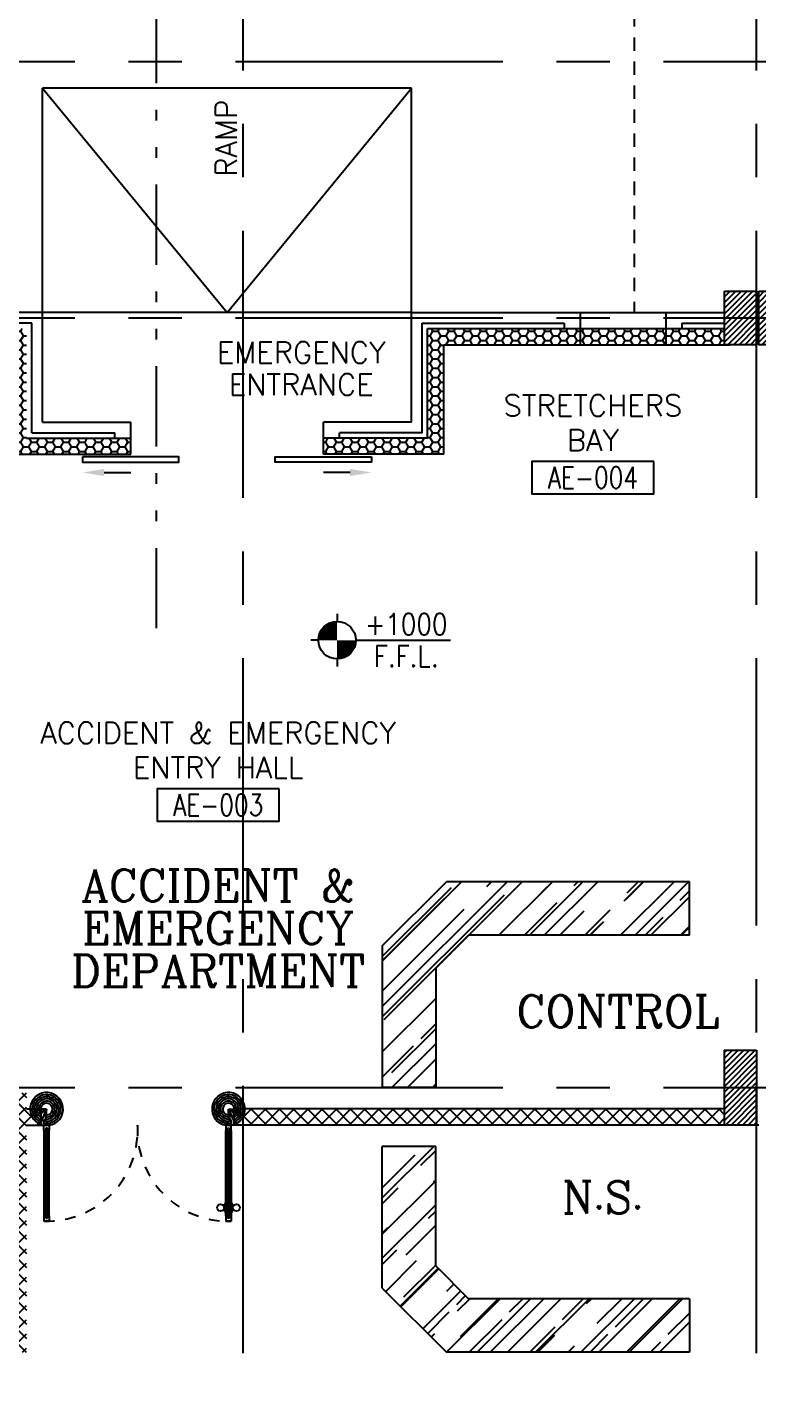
# Model space of a CAD drawing. Extents: x 417819.9 to 417911.9, y 43448 to 43539.2.
# Drawn here: x 417866.66 to 417873.49, y 43515.65 to 43528.41 of the extents above; entities that cross this region are included whole.
import ezdxf
from ezdxf.enums import TextEntityAlignment as Align

# ---------------------------------------------------------------- set-up
doc = ezdxf.new("R2010")
doc.units = 0
doc.header["$MEASUREMENT"] = 0
doc.header["$PDMODE"] = 3
doc.header["$PDSIZE"] = 0.1
for name, pattern in [('2DASHES', [1.7, 0.75, -0.25, 0.1, -0.25, 0.1, -0.25]), ('CENTERX2', [4, 2.5, -0.5, 0.5, -0.5]), ('HIDDEN', [0.375, 0.25, -0.125]), ('HIDDEN2', [0.1875, 0.125, -0.0625])]:
    doc.linetypes.add(name, pattern=pattern)
doc.layers.get('0').update_dxf_attribs({"linetype": 'CONTINUOUS'})
doc.layers.get('DEFPOINTS').update_dxf_attribs({"linetype": 'CONTINUOUS'})
for name, color, linetype in [('AX-DIM', 4, 'CONTINUOUS'), ('AXES', 11, 'CENTERX2'), ('COL', 2, 'CONTINUOUS'), ('COUNTER', 5, 'CONTINUOUS'), ('DOOR', 4, 'CONTINUOUS'), ('HAT', 8, 'CONTINUOUS'), ('Hatch', 11, 'CONTINUOUS'), ('HIDDEN', 9, 'HIDDEN2'), ('IND-ES-L', 6, '2DASHES'), ('INSUL', 7, 'CONTINUOUS'), ('LEV-PL', 4, 'CONTINUOUS'), ('PART', 9, 'CONTINUOUS'), ('RM-BOX', 2, 'CONTINUOUS'), ('RM-NAME', 2, 'CONTINUOUS'), ('RM-NO', 2, 'CONTINUOUS'), ('SHAFT', 7, 'CONTINUOUS'), ('SLOPE', 8, 'CONTINUOUS'), ('STR', 5, 'CONTINUOUS'), ('WALL', 2, 'CONTINUOUS'), ('WallType', 11, 'CONTINUOUS'), ('WallType2', 3, 'CONTINUOUS'), ('WIN', 7, 'CONTINUOUS')]:
    doc.layers.add(name, color=color, linetype=linetype)
doc.styles.add('ROMANC', font='romanc', dxfattribs={"height": 0.1})
doc.styles.add('ROMANS', font='ROMANS.shx', dxfattribs={"width": 0.6})
doc.styles.add('S', font='ROMANS.SHX')
doc.dimstyles.new('STANDARD in', dxfattribs={"dimtxt": 0.2, "dimasz": 0.1, "dimexe": 0.07, "dimexo": 0.05, "dimgap": 0.1, "dimtad": 1, "dimdec": 0, "dimlfac": 1000, "dimzin": 0, "dimdsep": 46, "dimtxsty": 'ROMANS', "dimblk": 'ARCHTICK', "dimcen": 0.05, "dimdle": 0.05, "dimclrd": 4, "dimclre": 4, "dimclrt": 2, "dimadec": 0, "dimazin": 0, "dimtfac": 1, "dimtdec": 0, "dimtmove": 2, "dimatfit": 3, "dimfxl": 0, "dimtolj": 1, "dimtzin": 0, "dimarcsym": 0})
pattern_1 = [(45, (0, 0), (-0.066291260736, 0.066291260736), []), (135, (0, 0), (-0.066291260736, -0.066291260736), [])]
pattern_2 = [(0, (0, 0), (0.075, 0.04330127), [0.05, -0.1]), (120, (0, 0), (-0.074999999836, 0.043301270284), [0.05, -0.1]), (60, (0, 0), (1.64e-10, 0.086602540284), [-0.1, 0.05])]

# ---------------------------------------------------------------- blocks, each defined once
blk = doc.blocks.new('RM1')
at = {"layer": 'RM-BOX'}
blk.add_lwpolyline([(570, -200), (-570, -200), (-570, -500), (570, -500)], close=True, dxfattribs=at)
at = {"layer": 'RM-NAME', "style": 'ROMANS'}
for tag, p in [('ROOMNAME1', (0, 324)), ('ROOMNAME2', (0, 0))]:
    blk.add_attdef(tag, text='', height=200, dxfattribs=at).set_placement(p, align=Align.MIDDLE)
at = {"layer": 'RM-NO', "style": 'ROMANS', "width": 0.8}
blk.add_attdef('ROOMNO', text='', height=200, dxfattribs=at).set_placement((0, -350), align=Align.MIDDLE)
blk = doc.blocks.new('_ARCHTICK')
at = {"color": 0, "linetype": 'ByBlock', "const_width": 0.15}
blk.add_lwpolyline([(-0.5, -0.5), (0.5, 0.5)], dxfattribs=at)
blk = doc.blocks.new('*D477')
at = {"layer": 'AX-DIM', "color": 4, "lineweight": -2}
for p, q in [((417831.157, 43537.937), (417906.573, 43537.937)), ((417831.207, 43525.809), (417831.207, 43538.007)), ((417906.523, 43536.567), (417906.523, 43538.007))]:
    blk.add_line(p, q, dxfattribs=at)
at = {"layer": 'DEFPOINTS', "color": 0}
for p in [(417906.523, 43537.937), (417906.523, 43536.517), (417831.207, 43525.759)]:
    blk.add_point(p, dxfattribs=at)
at = {"layer": 'AX-DIM', "color": 4, "lineweight": -2, "xscale": 0.1, "yscale": 0.1, "zscale": 0.1, "rotation": 180}
blk.add_blockref('_ARCHTICK', (417831.207, 43537.937), dxfattribs=at)
at = {"layer": 'AX-DIM', "color": 4, "lineweight": -2, "xscale": 0.1, "yscale": 0.1, "zscale": 0.1}
blk.add_blockref('_ARCHTICK', (417906.523, 43537.937), dxfattribs=at)
at = {"layer": 'AX-DIM', "color": 2, "insert": (417869.829, 43538.16), "char_height": 0.2, "attachment_point": 5, "style": 'ROMANS'}
blk.add_mtext('\\A1;75316', dxfattribs=at)
blk = doc.blocks.new('LEV1')
at = {"layer": 'LEV-PL'}
for p, q in [((0, 245), (0, 175)), ((-175, 0), (-245, 0)), ((175, 0), (1061, 0)), ((0, -175), (0, -245))]:
    blk.add_line(p, q, dxfattribs=at)
at = {"layer": 'LEV-PL', "const_width": 175}
for points in [[(-88, 0, -0.414214), (0, 88, -1)], [(88, 0, -0.414214), (0, -88, -1)]]:
    blk.add_lwpolyline(points, format="xyb", dxfattribs=at)
at = {"layer": 'LEV-PL'}
blk.add_circle((0, 0), 175, dxfattribs=at)
at = {"layer": 'LEV-PL', "color": 4, "style": 'S', "width": 0.85}
for tag, p in [('+0000', (646, 50)), ('F.F.L.', (646, -250))]:
    blk.add_attdef(tag, text='', height=200, dxfattribs=at).set_placement(p, align=Align.CENTER)
blk = doc.blocks.new('C-300')
at = {"layer": 'HAT', "linetype": 'ByBlock', "ltscale": 0.3}
h = blk.add_hatch(dxfattribs=at)
h.set_pattern_fill('ANSI31', color=8, scale=300, style=0)
h.set_pattern_definition([(45, (-258496.182, -82361.005), (-26.5165043, 26.5165043), [])])
h.paths.add_polyline_path([(300, 500), (0, 500), (0, 250), (300, 250)])
h.paths.add_polyline_path([(300, 250), (0, 250), (0, 0), (300, 0)])
at = {"layer": 'COL'}
blk.add_lwpolyline([(0, 500), (300, 500), (300, 0), (0, 0)], close=True, dxfattribs=at)
blk = doc.blocks.new('C-300A')
at = {"layer": 'SHAFT', "color": 6, "linetype": 'ByBlock', "ltscale": 0.3}
for p in [(-300, 0), (20, 0)]:
    blk.add_blockref('C-300', p, dxfattribs=at)
blk = doc.blocks.new('A$C272A55A0')
at = {"layer": 'DOOR', "color": 0, "linetype": 'ByBlock'}
for p, q in [((0, 900), (0, 1050)), ((50, 1050), (0, 1050)), ((50, 950), (50, 1050)), ((1750, 950), (1750, 1050)), ((1750, 1050), (1800, 1050)), ((1800, 1050), (1800, 900)), ((0, 900), (25, 900)), ((25, 950), (50, 950)), ((25, 900), (25, 950)), ((75, 900), (25, 900)), ((25, 850), (25, 900)), ((75, 900), (75, 850)), ((1725, 900), (1775, 900)), ((1725, 900), (1725, 850)), ((1775, 950), (1750, 950)), ((1775, 900), (1775, 950)), ((1800, 900), (1775, 900)), ((1775, 850), (1775, 900)), ((42, 850), (25, 850)), ((58, 870), (42, 870)), ((42, 870), (42, 850)), ((58, 850), (58, 870)), ((75, 850), (58, 850)), ((1725, 850), (1742, 850)), ((1742, 870), (1758, 870)), ((1742, 850), (1742, 870)), ((1758, 870), (1758, 850)), ((1758, 850), (1775, 850)), ((1718, 160), (1709, 160)), ((1709, 95), (1709, 160)), ((1725, 173), (1718, 173)), ((1718, 173), (1718, 83)), ((1718, 95), (1718, 160)), ((1775, 173), (1782, 173)), ((1782, 173), (1782, 83)), ((1782, 160), (1791, 160)), ((1782, 95), (1782, 160)), ((1791, 95), (1791, 160)), ((25, 50), (42, 50)), ((25, 50), (25, 0)), ((25, 0), (75, 0)), ((75, 0), (25, 0)), ((42, 50), (42, 30)), ((42, 30), (58, 30)), ((58, 50), (75, 50)), ((58, 50), (58, 30)), ((75, 50), (75, 0)), ((1718, 95), (1709, 95)), ((1725, 83), (1718, 83)), ((1742, 50), (1725, 50)), ((1725, 50), (1725, 0)), ((1775, 0), (1725, 0)), ((1725, 0), (1775, 0)), ((1742, 50), (1742, 30)), ((1758, 30), (1742, 30)), ((1775, 50), (1758, 50)), ((1758, 50), (1758, 30)), ((1775, 83), (1782, 83)), ((1775, 50), (1775, 0)), ((1782, 95), (1791, 95))]:
    blk.add_line(p, q, dxfattribs=at)
at = {"layer": 'DOOR', "color": 9, "linetype": 'ByBlock'}
for p, q in [((50, 1050), (0, 1010)), ((50, 1050), (0, 937)), ((50, 1050), (37, 950)), ((1750, 1050), (1800, 1010)), ((1750, 1050), (1800, 937)), ((1750, 1050), (1763, 950))]:
    blk.add_line(p, q, dxfattribs=at)
at = {"layer": 'DOOR', "linetype": 'ByBlock'}
for p, q in [((25, 850), (25, 50)), ((42, 850), (42, 50)), ((58, 850), (58, 50)), ((75, 50), (75, 850)), ((1725, 50), (1725, 850)), ((1742, 850), (1742, 50)), ((1758, 850), (1758, 50)), ((1775, 850), (1775, 50))]:
    blk.add_line(p, q, dxfattribs=at)
at = {"layer": 'DOOR', "color": 0, "linetype": 'ByBlock'}
for centre in [(1676, 128), (1824, 128)]:
    blk.add_circle(centre, 32.4, dxfattribs=at)
at = {"layer": 'DOOR', "color": 9, "linetype": 'ByBlock'}
for centre, radius, start, end in [((50, 1050), 54.4, 203.2074, 270), ((50, 1050), 34.4, 180, 270), ((50, 1050), 14.4, 180, 270), ((1750, 1050), 14.4, 270, 0), ((1750, 1050), 34.4, 270, 0), ((1750, 1050), 54.4, 270, 336.7926), ((50, 1050), 74.4, 227.7764, 270), ((50, 1050), 94.4, 238.0182, 270), ((50, 1050), 114, 244.0838, 257.3774), ((50, 1050), 134, 248.1598, 259.28), ((50, 1050), 154, 251.1053, 256.2858), ((1750, 1050), 74.4, 270, 312.2236), ((1750, 1050), 94.4, 270, 301.9818), ((1750, 1050), 114, 282.6226, 295.9162), ((1750, 1050), 134, 280.72, 291.8402), ((1750, 1050), 154, 283.7142, 288.8947)]:
    blk.add_arc(centre, radius, start, end, dxfattribs=at)
at = {"layer": 'DOOR', "linetype": 'HIDDEN', "ltscale": 0.5}
for centre, start, end in [((50, 851), 268.3174, 3.2965), ((1750, 851), 176.7035, 271.6826)]:
    blk.add_arc(centre, 851, start, end, dxfattribs=at)
at = {"layer": 'WALL', "linetype": 'ByBlock'}
blk.add_line((1800, 900), (1800, 1050), dxfattribs=at)

msp = doc.modelspace()

# ---------------------------------------------------------------- hatches: boundary and pattern name
at = {"layer": 'HAT'}
h = msp.add_hatch(dxfattribs=at)
h.set_pattern_fill('ANSI31', color=256, scale=0.3, style=0)
h.set_pattern_definition([(45, (417489.731385, 43455.963322), (-0.0265165043, 0.0265165043), [])])
h.paths.add_polyline_path([(417873.4766, 43518.4943), (417873.4766, 43518.8443), (417873.1766, 43518.8443), (417873.1766, 43518.4943)])
h.paths.add_polyline_path([(417873.1766, 43518.1443), (417873.4766, 43518.1443), (417873.4766, 43518.4943), (417873.1766, 43518.4943)])
at = {"layer": 'Hatch'}
h = msp.add_hatch(dxfattribs=at)
h.set_pattern_fill('AR-RROOF', color=256, scale=0.3, angle=405, style=0)
h.set_pattern_definition([(45, (417479.15587, 43455.96332), (0.25455844, 0.6788225), [4.5, -0.6, 1.5, -0.3]), (45, (417479.33194, 43456.35152), (-0.49426764, 0.07000357), [0.9, -0.099, 1.8, -0.225]), (45, (417479.08162, 43456.2497), (0.96095812, 1.24521504), [2.4, -0.42, 1.2, -0.3])])
h.paths.add_polyline_path([(417869.9769, 43518.4953), (417870.4769, 43518.4953), (417870.4769, 43519.6122), (417870.784, 43519.9193), (417872.8495, 43519.9193), (417872.8495, 43520.4193), (417870.5769, 43520.4193), (417869.9769, 43519.8193)])
h.paths.add_polyline_path([(417869.9769, 43516.6193), (417870.5769, 43516.0193), (417872.8495, 43516.0193), (417872.8495, 43516.5193), (417870.784, 43516.5193), (417870.4769, 43516.8264), (417870.4769, 43517.9433), (417869.9769, 43517.9433)])
at = {"layer": 'WallType'}
h = msp.add_hatch(dxfattribs=at)
h.set_pattern_fill('ANSI37', color=256, scale=0.75, style=0)
h.set_pattern_definition(pattern_1)
h.paths.add_polyline_path([(417866.79, 43518.2943), (417866.6516, 43518.2943), (417866.6516, 43518.4443), (417866.5016, 43518.4443), (417866.5016, 43518.2943), (417864.1766, 43518.2943), (417864.1766, 43518.1443), (417866.5016, 43518.1443), (417866.5016, 43516.1693), (417866.3516, 43516.1693), (417866.3516, 43516.0193), (417866.6516, 43516.0193), (417866.6516, 43518.1443), (417866.79, 43518.1443)])
h = msp.add_hatch(dxfattribs=at)
h.set_pattern_fill('ANSI37', color=256, scale=0.75, style=0)
h.set_pattern_definition(pattern_1)
h.paths.add_polyline_path([(417873.1766, 43518.2943), (417868.59, 43518.2943), (417868.59, 43518.1443), (417873.1766, 43518.1443)])
at = {"layer": 'WallType2'}
h = msp.add_hatch(dxfattribs=at)
h.set_pattern_fill('HONEY', color=256, scale=0.4, style=0)
h.set_pattern_definition(pattern_2)
h.paths.add_polyline_path([(417866.6516, 43525.5943), (417865.5266, 43525.5943), (417865.5266, 43525.4443), (417866.5016, 43525.4443), (417866.5016, 43524.4193), (417867.6266, 43524.4193), (417867.6266, 43524.5693), (417866.6516, 43524.5693)])
h = msp.add_hatch(dxfattribs=at)
h.set_pattern_fill('HONEY', color=256, scale=0.4, style=0)
h.set_pattern_definition(pattern_2)
h.paths.add_polyline_path([(417870.5516, 43525.4443), (417871.8266, 43525.4443), (417871.8266, 43525.5943), (417870.4016, 43525.5943), (417870.4016, 43524.5693), (417869.4266, 43524.5693), (417869.4266, 43524.4193), (417870.5516, 43524.4193)])
h = msp.add_hatch(dxfattribs=at)
h.set_pattern_fill('HONEY', color=256, scale=0.4, style=0)
h.set_pattern_definition(pattern_2)
h.paths.add_polyline_path([(417872.6266, 43525.5943), (417871.8266, 43525.5943), (417871.8266, 43525.4443), (417872.6266, 43525.4443)])
h = msp.add_hatch(dxfattribs=at)
h.set_pattern_fill('HONEY', color=256, scale=0.4, style=0)
h.set_pattern_definition(pattern_2)
h.paths.add_polyline_path([(417873.1766, 43525.5943), (417872.6266, 43525.5943), (417872.6266, 43525.4443), (417873.1766, 43525.4443)])

# ---------------------------------------------------------------- linework, layer by layer
at = {"layer": 'AXES'}
for p, q in [((417868.6766, 43460.01), (417868.6766, 43538.3443)), ((417873.4766, 43460.01), (417873.4766, 43538.1375)), ((417820.6052, 43528.0943), (417889.6966, 43528.0943)), ((417820.6052, 43525.6943), (417889.6966, 43525.6943)), ((417820.6052, 43518.4943), (417889.6966, 43518.4943))]:
    msp.add_line(p, q, dxfattribs=at)
at = {"layer": 'COL'}
msp.add_lwpolyline([(417873.4766, 43518.8443), (417873.4766, 43518.1443), (417873.1766, 43518.1443), (417873.1766, 43518.8443)], close=True, dxfattribs=at)
at = {"layer": 'COUNTER'}
for p, q in [((417869.9769, 43519.8193), (417870.5769, 43520.4193)), ((417872.8495, 43520.4193), (417870.5769, 43520.4193)), ((417872.8495, 43519.9193), (417872.8495, 43520.4193)), ((417870.4769, 43519.6122), (417870.784, 43519.9193)), ((417872.8495, 43519.9193), (417870.784, 43519.9193)), ((417869.9769, 43519.8193), (417869.9769, 43518.4953)), ((417870.4769, 43519.6122), (417870.4769, 43518.4953)), ((417870.4769, 43518.4953), (417869.9769, 43518.4953)), ((417869.9769, 43516.6193), (417869.9769, 43517.9433)), ((417870.4769, 43517.9433), (417869.9769, 43517.9433)), ((417870.4769, 43516.8264), (417870.4769, 43517.9433)), ((417870.4769, 43516.8264), (417870.784, 43516.5193)), ((417869.9769, 43516.6193), (417870.5769, 43516.0193)), ((417872.8495, 43516.5193), (417870.784, 43516.5193)), ((417872.8495, 43516.5193), (417872.8495, 43516.0193)), ((417872.8495, 43516.0193), (417870.5769, 43516.0193))]:
    msp.add_line(p, q, dxfattribs=at)
at = {"layer": 'DOOR'}
for p, q in [((417867.3766, 43524.2485), (417867.6266, 43524.2485)), ((417869.6766, 43524.2485), (417869.4266, 43524.2485))]:
    msp.add_line(p, q, dxfattribs=at)
for points in [[(417867.1766, 43524.3943), (417867.1766, 43524.3443), (417868.0766, 43524.3443), (417868.0766, 43524.3943), (417867.1766, 43524.3943)], [(417869.8766, 43524.3943), (417869.8766, 43524.3443), (417868.9766, 43524.3443), (417868.9766, 43524.3943), (417869.8766, 43524.3943)]]:
    msp.add_lwpolyline(points, dxfattribs=at)
for points in [[(417867.3766, 43524.2151), (417867.3766, 43524.2818), (417867.1766, 43524.2485)], [(417869.6766, 43524.2151), (417869.6766, 43524.2818), (417869.8766, 43524.2485)]]:
    msp.add_solid(points, dxfattribs=at)
at = {"layer": 'HIDDEN'}
msp.add_line((417872.3316, 43532.8193), (417872.3316, 43525.7443), dxfattribs=at)
at = {"layer": 'IND-ES-L'}
msp.add_line((417867.8681, 43522.7919), (417867.8681, 43537.2401), dxfattribs=at)
at = {"layer": 'INSUL'}
for p, q in [((417866.7016, 43525.6443), (417865.6766, 43525.6443)), ((417866.7016, 43524.6193), (417866.7016, 43525.6443)), ((417870.3516, 43525.6443), (417871.6766, 43525.6443)), ((417870.3516, 43524.6193), (417870.3516, 43525.6443)), ((417870.4016, 43525.5943), (417871.8266, 43525.5943)), ((417870.4016, 43524.5693), (417870.4016, 43525.5943)), ((417871.6766, 43525.6443), (417871.6766, 43525.5943)), ((417872.6266, 43525.5943), (417873.1766, 43525.5943)), ((417872.7766, 43525.6443), (417872.7766, 43525.5943)), ((417872.7766, 43525.6443), (417873.1766, 43525.6443)), ((417866.6516, 43524.5693), (417867.6266, 43524.5693)), ((417866.7016, 43524.6193), (417867.4766, 43524.6193)), ((417867.4766, 43524.5693), (417867.4766, 43524.6193)), ((417870.4016, 43524.5693), (417869.4266, 43524.5693)), ((417869.5766, 43524.5693), (417869.5766, 43524.6193)), ((417870.3516, 43524.6193), (417869.5766, 43524.6193))]:
    msp.add_line(p, q, dxfattribs=at)
at = {"layer": 'SLOPE', "color": 5}
for p, q in [((417866.8016, 43525.7443), (417866.8016, 43527.8443)), ((417870.2516, 43527.8443), (417866.8016, 43527.8443)), ((417866.8016, 43527.8443), (417868.5266, 43525.7443)), ((417868.5266, 43525.7443), (417870.2516, 43527.8443)), ((417870.2516, 43525.7443), (417870.2516, 43527.8443)), ((417870.2516, 43525.7443), (417866.8016, 43525.7443))]:
    msp.add_line(p, q, dxfattribs=at)
at = {"layer": 'WALL'}
for p, q in [((417866.8016, 43525.7443), (417865.5266, 43525.7443)), ((417866.8016, 43524.7193), (417866.8016, 43525.7443)), ((417870.2516, 43525.7443), (417871.8266, 43525.7443)), ((417870.2516, 43524.7193), (417870.2516, 43525.7443)), ((417871.8266, 43525.7443), (417871.8266, 43525.4443)), ((417872.6266, 43525.7443), (417872.6266, 43525.4443)), ((417872.6266, 43525.7443), (417873.1766, 43525.7443)), ((417870.5516, 43525.4443), (417871.8266, 43525.4443)), ((417870.5516, 43524.4193), (417870.5516, 43525.4443)), ((417872.6266, 43525.4443), (417873.2266, 43525.4443)), ((417866.8016, 43524.7193), (417867.6266, 43524.7193)), ((417867.6266, 43524.4193), (417867.6266, 43524.7193)), ((417869.4266, 43524.4193), (417869.4266, 43524.7193)), ((417870.2516, 43524.7193), (417869.4266, 43524.7193)), ((417866.5016, 43524.4193), (417867.6266, 43524.4193)), ((417870.5516, 43524.4193), (417869.4266, 43524.4193)), ((417866.6516, 43518.2943), (417866.79, 43518.2943)), ((417866.79, 43518.1443), (417866.79, 43518.2943)), ((417866.79, 43518.1443), (417866.79, 43518.2943)), ((417873.1766, 43518.2943), (417868.59, 43518.2943)), ((417868.59, 43518.1443), (417868.59, 43518.2943)), ((417868.59, 43518.1443), (417868.59, 43518.2943)), ((417866.6516, 43518.1443), (417866.79, 43518.1443)), ((417873.4966, 43518.1443), (417868.59, 43518.1443))]:
    msp.add_line(p, q, dxfattribs=at)
at = {"layer": 'WIN'}
for p, q in [((417871.8266, 43525.7443), (417872.6266, 43525.7443)), ((417871.8266, 43525.5943), (417872.6266, 43525.5943)), ((417871.8266, 43525.4443), (417872.6266, 43525.4443))]:
    msp.add_line(p, q, dxfattribs=at)

# ---------------------------------------------------------------- block references
at = {"layer": 'COL', "linetype": 'ByBlock', "xscale": 0.001000000047497451, "yscale": 0.0009999999892897904, "zscale": 0.001}
msp.add_blockref('C-300A', (417873.4766, 43525.4443), dxfattribs=at)
at = {"layer": 'DOOR', "color": 0, "xscale": 0.001000000047497451, "yscale": 0.0009999999892897904, "zscale": 0.001}
msp.add_blockref('A$C272A55A0', (417866.79, 43517.244), dxfattribs=at)
at = {"layer": 'HAT', "xscale": 0.001000000047497451, "yscale": 0.0009999999892897904, "zscale": 0.001}
msp.add_blockref('RM1', (417871.9463, 43524.5503), dxfattribs=at).add_auto_attribs({'ROOMNO': 'AE-004', 'ROOMNAME2': 'BAY', 'ROOMNAME1': 'STRETCHERS'})
at = {"layer": 'PART', "xscale": 0.001000000047497451, "yscale": 0.0009999999892897904, "zscale": 0.001}
msp.add_blockref('LEV1', (417869.5553, 43522.6798), dxfattribs=at).add_auto_attribs({'F.F.L.': 'F.F.L.', '+0000': '+1000'})
at = {"layer": 'STR', "xscale": 0.001000000047497451, "yscale": 0.0009999999892897904, "zscale": 0.001}
msp.add_blockref('RM1', (417868.4431, 43521.4881), dxfattribs=at).add_auto_attribs({'ROOMNO': 'AE-003', 'ROOMNAME2': 'ENTRY HALL', 'ROOMNAME1': 'ACCIDENT & EMERGENCY'})

# ---------------------------------------------------------------- texts
at = {"layer": 'RM-NAME', "style": 'ROMANS'}
msp.add_text('RAMP', height=0.2, rotation=90, dxfattribs=at).set_placement((417868.5194, 43527.3772), align=Align.MIDDLE)
for s, p in [('EMERGENCY', (417869.2199, 43525.3712)), ('ENTRANCE', (417869.2199, 43525.0712))]:
    msp.add_text(s, height=0.2, dxfattribs=at).set_placement(p, align=Align.MIDDLE)
at = {"layer": 'RM-NAME', "color": 2, "style": 'ROMANC'}
for s, p in [('ACCIDENT &', (417868.4431, 43520.3859)), ('EMERGENCY', (417868.4431, 43519.9859)), ('DEPARTMENT', (417868.4431, 43519.5859)), ('CONTROL', (417872.1763, 43519.2074)), ('N.S.', (417872.036, 43517.4678))]:
    msp.add_text(s, height=0.3, dxfattribs=at).set_placement(p, align=Align.MIDDLE)

# ---------------------------------------------------------------- dimensions: what is measured, and where the dimension line sits
at = {"layer": 'AX-DIM'}
dim = msp.add_linear_dim(base=(417906.5226, 43537.9373), p1=(417831.2066, 43525.7589), p2=(417906.5226, 43536.5173), dimstyle='STANDARD in', dxfattribs=at)
dim.commit()
dim.dimension.update_dxf_attribs({"geometry": '*D477', "text_midpoint": (417869.829, 43538.1603), "dimtype": 160})

doc.saveas('drawing.dxf')
